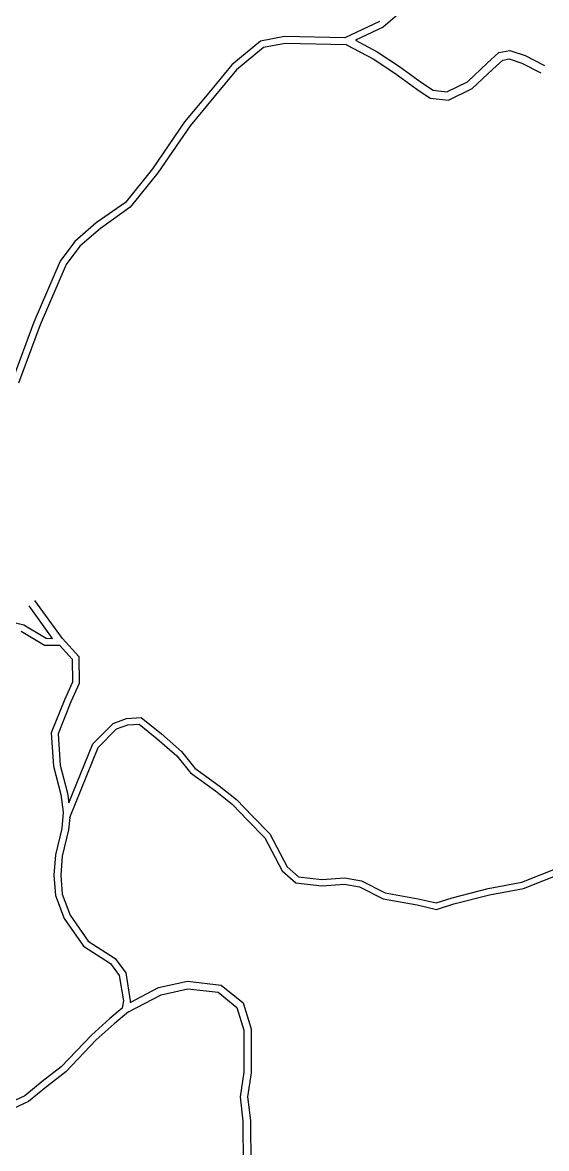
# Model space of a CAD drawing. Extents: x 682046 to 690153, y 7551609 to 7556947.
# Drawn here: x 688386 to 688859, y 7553336 to 7554350 of the extents above; entities that cross this region are included whole.
import ezdxf

# ---------------------------------------------------------------- set-up
doc = ezdxf.new("R2010")
doc.units = 0
doc.header["$LTSCALE"] = 80
doc.header["$MEASUREMENT"] = 0
doc.layers.add('RUA', color=7, linetype='CONTINUOUS')

msp = doc.modelspace()

# ---------------------------------------------------------------- linework, layer by layer
at = {"layer": 'RUA'}
for points in [[(688765.110862, 7554423.969413), (688765.671925, 7554415.586878), (688754.052752, 7554387.879773), (688734.709281, 7554365.775984), (688711.544435, 7554345.864548), (688686.759559, 7554334.167833)], [(688708.188442, 7554351.037773), (688676.991837, 7554336.315175), (688622.578319, 7554337.499651), (688601.071773, 7554333.33883), (688575.036421, 7554311.992041), (688554.263645, 7554286.919184), (688532.548057, 7554260.782152), (688503.504045, 7554218.401137), (688479.319487, 7554188.214094), (688452.882407, 7554169.605519), (688433.602719, 7554153.033585), (688420.42147, 7554135.171893), (688396.765221, 7554080.194599), (688376.960485, 7554027.298088)], [(688678.431679, 7554330.237661), (688678.298012, 7554330.174579), (688623.098043, 7554331.376176), (688603.750532, 7554327.633058), (688579.366263, 7554307.640017), (688558.966499, 7554283.017388), (688537.428876, 7554257.094556), (688508.415691, 7554214.758524), (688483.546097, 7554183.716422), (688456.64144, 7554164.778727), (688438.10957, 7554148.849585), (688425.756337, 7554132.109923), (688402.436445, 7554077.914324), (688382.693254, 7554025.182193)], [(688678.431679, 7554330.237661), (688702.455623, 7554317.398427), (688721.955034, 7554304.463776), (688741.907833, 7554290.166052), (688754.04115, 7554281.973635), (688770.395165, 7554280.119311), (688791.747989, 7554290.624324), (688810.40965, 7554308.199731), (688819.333786, 7554316.368736), (688825.298557, 7554317.438226), (688836.720202, 7554313.555082), (688853.617859, 7554304.901522)], [(688686.759559, 7554334.167833), (688706.249056, 7554323.751966), (688726.151999, 7554310.549639), (688746.129421, 7554296.234271), (688756.675048, 7554289.113862), (688769.075744, 7554287.707791), (688787.488703, 7554296.766469), (688805.380166, 7554313.61651), (688815.922078, 7554323.2664), (688825.871712, 7554325.05038), (688839.609698, 7554320.379725), (688856.987059, 7554311.480501)], [(688413.59923, 7553795.425685), (688392.287216, 7553824.688375)], [(688422.578764, 7553795.279729), (688397.509425, 7553829.664208)], [(688360.058261, 7553814.352286), (688387.456365, 7553807.617659), (688407.864211, 7553795.518904), (688413.59923, 7553795.425685)], [(688385.118732, 7553801.899649), (688406.143158, 7553789.435357), (688419.818742, 7553789.21307), (688431.062901, 7553776.727343), (688431.413023, 7553755.940307), (688424.448845, 7553740.649945), (688412.343245, 7553710.300196), (688414.350388, 7553680.312612), (688420.996245, 7553654.836183), (688423.213558, 7553638.892814), (688421.934348, 7553624.04042), (688416.159734, 7553600.365089), (688414.792451, 7553582.207031), (688416.025691, 7553563.7819), (688424.02889, 7553543.142128), (688441.408331, 7553518.14553), (688465.789462, 7553502.590961), (688473.676679, 7553491.86075), (688477.422441, 7553468.919355), (688476.216136, 7553462.225688), (688465.073151, 7553452.929019), (688448.641437, 7553438.150471), (688421.33492, 7553409.555164), (688404.155002, 7553396.371742), (688388.423585, 7553383.4733), (688342.794964, 7553362.337734)], [(688422.578764, 7553795.279729), (688437.134231, 7553779.117063), (688437.546112, 7553754.663367), (688430.07053, 7553738.250178), (688418.532939, 7553709.324477), (688420.408916, 7553681.296579), (688426.999415, 7553656.032363), (688428.198081, 7553647.413471)], [(688428.198081, 7553647.413471), (688449.7524, 7553700.397497), (688468.12116, 7553718.763849), (688480.070632, 7553723.235854), (688493.484199, 7553724.133657), (688511.616349, 7553709.434457), (688529.830063, 7553693.516647), (688541.86514, 7553678.409355), (688563.737101, 7553662.736415), (688579.267297, 7553650.311187), (688593.741219, 7553635.367133), (688609.516087, 7553619.286099), (688624.968779, 7553589.718798), (688635.376614, 7553580.6229), (688656.351368, 7553578.354609), (688677.08143, 7553579.742124), (688691.959113, 7553577.065727), (688713.504817, 7553566.267202), (688743.260181, 7553560.914423), (688759.43885, 7553557.101049), (688773.827147, 7553561.736276), (688806.343553, 7553570.033003), (688836.584242, 7553575.729284), (688869.993794, 7553588.98203)], [(688428.933837, 7553634.096959), (688454.597376, 7553697.182119), (688471.276738, 7553713.859294), (688481.285363, 7553717.60495), (688491.63279, 7553718.297529), (688507.945236, 7553705.07351), (688525.692495, 7553689.563356), (688537.901148, 7553674.238181), (688560.294495, 7553658.191627), (688575.424613, 7553646.086488), (688589.659839, 7553631.388883), (688604.856036, 7553615.897752), (688620.412936, 7553586.131058), (688632.978323, 7553575.149573), (688656.234399, 7553572.634572), (688676.762439, 7553574.008565), (688690.140609, 7553571.60192), (688711.686314, 7553560.803395), (688742.101029, 7553555.332003), (688759.675956, 7553551.189525), (688775.407029, 7553556.257331), (688807.576862, 7553564.465628), (688838.177071, 7553570.22963), (688872.934984, 7553584.017238)], [(688428.933837, 7553634.096959), (688427.982246, 7553623.048417), (688422.215471, 7553599.405224), (688420.918545, 7553582.181532), (688422.060444, 7553565.121063), (688429.462544, 7553546.031492), (688445.726818, 7553522.638822), (688470.037623, 7553507.129119), (688479.470728, 7553494.295797), (688483.622401, 7553468.868344), (688483.355957, 7553467.38987)], [(688481.836089, 7553458.956276), (688511.424284, 7553474.40139), (688535.567902, 7553479.689564), (688562.721293, 7553476.610755), (688579.552475, 7553463.048549), (688585.816717, 7553442.658748), (688585.906383, 7553404.718768), (688582.496869, 7553382.457423), (688585.184448, 7553360.604157), (688585.437241, 7553320.226983), (688580.971453, 7553295.446798), (688588.699809, 7553271.482811), (688609.678605, 7553250.853821), (688623.340925, 7553229.735136), (688630.013008, 7553203.25231)], [(688483.355957, 7553467.38987), (688509.09177, 7553480.82403), (688535.215446, 7553486.545897), (688565.439069, 7553483.118968), (688585.41752, 7553467.02076), (688592.587285, 7553443.683525), (688592.680573, 7553404.211064), (688589.333316, 7553382.356205), (688591.954821, 7553361.040192), (688592.214003, 7553319.642598), (688587.937558, 7553295.913057), (688594.635106, 7553275.145387), (688614.959764, 7553255.159628), (688629.635338, 7553232.474694), (688636.580746, 7553204.906985)], [(688481.836089, 7553458.956276), (688469.075036, 7553448.309641), (688452.900427, 7553433.762331), (688425.428861, 7553404.994186), (688407.953266, 7553391.583869), (688391.697093, 7553378.25517), (688345.36334, 7553356.792982)]]:
    msp.add_lwpolyline(points, dxfattribs=at)

doc.saveas('drawing.dxf')
